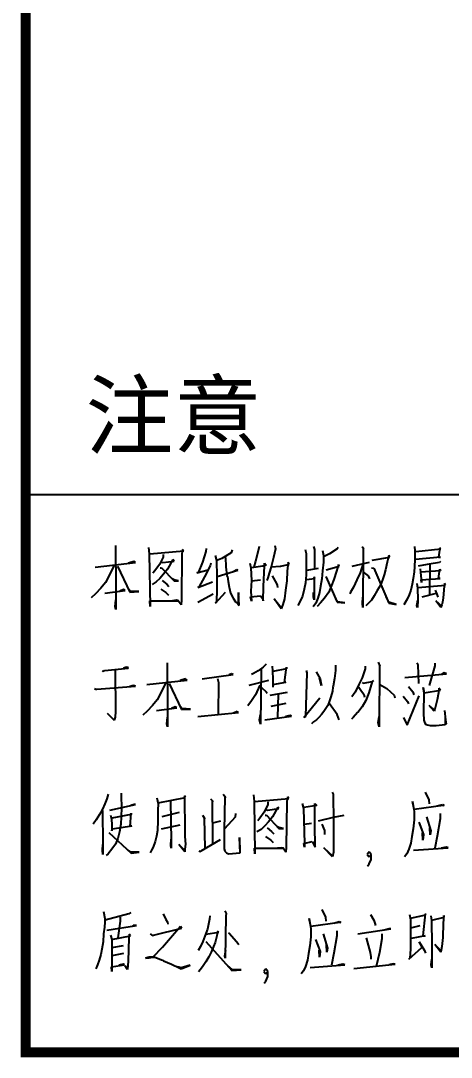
# Model space of a CAD drawing. Extents: x 5412679 to 5683609, y 301830 to 763830.
# Drawn here: x 5661042 to 5662109, y 329808 to 332375 of the extents above; entities that cross this region are included whole.
import ezdxf

# ---------------------------------------------------------------- set-up
doc = ezdxf.new("R2010")
doc.units = 0
doc.header["$LTSCALE"] = 1000
doc.header["$MEASUREMENT"] = 0
doc.layers.add('$dl$', color=255, linetype='Continuous')
doc.layers.add('PUB_TITLE', color=4, linetype='Continuous')
doc.styles.add('图签2', font='simhei.ttf', dxfattribs={"height": 1000})

# ---------------------------------------------------------------- blocks, each defined once
blk = doc.blocks.new('sdg456sdhfdgh')
at = {"layer": 'PUB_TITLE'}
for p, q in [((3123207.5, 782582.9), (3130207.5, 782582.9)), ((3123652.1, 782331.5), (3123654.1, 782124.9)), ((3123815.4, 782321.4), (3123819.4, 782288.7)), ((3123819.4, 782288.7), (3123823.4, 782029.1)), ((3123821.4, 782288.7), (3123990.7, 782303.8)), ((3123887.9, 782286.2), (3123887.9, 782273.6)), ((3123980.7, 782288.7), (3123978.7, 782061.9)), ((3123984.7, 782311.4), (3123980.7, 782288.7)), ((3123990.7, 782303.8), (3123984.7, 782311.4)), ((3124099.6, 782301.3), (3124083.5, 782248.4)), ((3124101.6, 782316.4), (3124099.6, 782301.3)), ((3124224.6, 782293.7), (3124178.2, 782266)), ((3124230.6, 782308.8), (3124224.6, 782293.7)), ((3124359.6, 782303.8), (3124345.5, 782253.4)), ((3124363.7, 782326.5), (3124359.6, 782303.8)), ((3124444.3, 782313.9), (3124434.2, 782271)), ((3124442.3, 782331.5), (3124444.3, 782313.9)), ((3124591.4, 782311.4), (3124597.5, 782291.2)), ((3124597.5, 782291.2), (3124597.5, 782230.7)), ((3124633.8, 782326.5), (3124637.8, 782311.4)), ((3124637.8, 782311.4), (3124637.8, 782215.6)), ((3124678.1, 782306.3), (3124682.1, 782281.1)), ((3124712.4, 782288.7), (3124686.2, 782276.1)), ((3124750.7, 782313.9), (3124712.4, 782288.7)), ((3124754.7, 782321.4), (3124750.7, 782313.9)), ((3124873.6, 782326.5), (3124881.7, 782313.9)), ((3124879.7, 782316.4), (3124877.7, 782024.1)), ((3124881.7, 782313.9), (3124879.7, 782316.4)), ((3125133.7, 782326.5), (3125135.7, 782303.8)), ((3125135.7, 782303.8), (3125135.7, 782263.5)), ((3125139.7, 782301.3), (3125264.7, 782313.9)), ((3125258.7, 782318.9), (3125252.6, 782273.6)), ((3125264.7, 782313.9), (3125258.7, 782318.9)), ((3123551.3, 782223.2), (3123750.9, 782245.8)), ((3123742.8, 782250.9), (3123716.6, 782243.3)), ((3123750.9, 782245.8), (3123742.8, 782250.9)), ((3123869.8, 782235.8), (3123847.6, 782205.5)), ((3123887.9, 782273.6), (3123869.8, 782235.8)), ((3123877.9, 782248.4), (3123885.9, 782245.8)), ((3123885.9, 782245.8), (3123942.4, 782253.4)), ((3123936.3, 782261), (3123910.1, 782213.1)), ((3123942.4, 782253.4), (3123936.3, 782261)), ((3124083.5, 782248.4), (3124061.3, 782195.4)), ((3124123.8, 782243.3), (3124121.8, 782230.7)), ((3124146, 782281.1), (3124152, 782255.9)), ((3124152, 782255.9), (3124154, 782177.8)), ((3124178.2, 782266), (3124154, 782255.9)), ((3124196.4, 782271), (3124198.4, 782225.7)), ((3124317.3, 782243.3), (3124323.3, 782220.6)), ((3124345.5, 782253.4), (3124337.5, 782223.2)), ((3124389.9, 782243.3), (3124397.9, 782233.2)), ((3124389.9, 782230.7), (3124389.9, 782243.3)), ((3124434.2, 782271), (3124424.1, 782225.7)), ((3124470.5, 782228.2), (3124506.8, 782235.8)), ((3124506.8, 782248.4), (3124502.7, 782203)), ((3124512.8, 782238.3), (3124506.8, 782248.4)), ((3124506.8, 782235.8), (3124512.8, 782238.3)), ((3124682.1, 782248.4), (3124678.1, 782205.5)), ((3124682.1, 782281.1), (3124682.1, 782248.4)), ((3124756.7, 782235.8), (3124746.7, 782203)), ((3124760.8, 782228.2), (3124756.7, 782235.8)), ((3124825.3, 782228.2), (3124909.9, 782248.4)), ((3124877.7, 782238.3), (3124863.6, 782195.4)), ((3124924, 782258.4), (3125010.7, 782273.6)), ((3124998.6, 782248.4), (3124990.6, 782210.6)), ((3125006.7, 782281.1), (3124998.6, 782248.4)), ((3125010.7, 782273.6), (3125006.7, 782281.1)), ((3125135.7, 782263.5), (3125133.7, 782225.7)), ((3125262.7, 782273.6), (3125137.7, 782261)), ((3125206.2, 782238.3), (3125178, 782233.2)), ((3125256.6, 782245.8), (3125206.2, 782238.3)), ((3125210.3, 782235.8), (3125208.3, 782087.1)), ((3125252.6, 782273.6), (3125262.7, 782273.6)), ((3125262.7, 782250.9), (3125256.6, 782245.8)), ((3123621.9, 782185.4), (3123601.7, 782147.6)), ((3123644, 782230.7), (3123621.9, 782185.4)), ((3123662.2, 782228.2), (3123722.7, 782099.7)), ((3123847.6, 782205.5), (3123837.6, 782192.9)), ((3123890, 782187.9), (3123871.8, 782167.7)), ((3123873.8, 782220.6), (3123879.9, 782220.6)), ((3123879.9, 782220.6), (3123942.4, 782155.1)), ((3123910.1, 782213.1), (3123890, 782187.9)), ((3124055.3, 782195.4), (3124111.7, 782210.6)), ((3124061.3, 782195.4), (3124055.3, 782195.4)), ((3124121.8, 782230.7), (3124093.6, 782175.3)), ((3124156, 782177.8), (3124258.8, 782208)), ((3124198.4, 782225.7), (3124204.4, 782182.8)), ((3124204.4, 782182.8), (3124206.4, 782177.8)), ((3124252.8, 782210.6), (3124234.7, 782200.5)), ((3124258.8, 782208), (3124252.8, 782210.6)), ((3124323.3, 782220.6), (3124325.4, 782157.7)), ((3124381.8, 782228.2), (3124325.4, 782220.6)), ((3124397.9, 782233.2), (3124381.8, 782228.2)), ((3124385.8, 782127.4), (3124389.9, 782230.7)), ((3124414.1, 782192.9), (3124406, 782170.3)), ((3124424.1, 782225.7), (3124414.1, 782192.9)), ((3124424.1, 782225.7), (3124468.5, 782228.2)), ((3124468.5, 782228.2), (3124470.5, 782228.2)), ((3124502.7, 782203), (3124500.7, 782155.1)), ((3124597.5, 782185.4), (3124593.5, 782145.1)), ((3124597.5, 782230.7), (3124597.5, 782185.4)), ((3124599.5, 782208), (3124658, 782218.1)), ((3124678.1, 782205.5), (3124674.1, 782165.2)), ((3124696.3, 782210.6), (3124760.8, 782228.2)), ((3124746.7, 782203), (3124734.6, 782162.7)), ((3124863.6, 782195.4), (3124847.4, 782160.2)), ((3124877.7, 782200.5), (3124903.9, 782180.3)), ((3124920, 782220.6), (3124932.1, 782218.1)), ((3124932.1, 782218.1), (3125006.7, 782044.3)), ((3124982.5, 782185.4), (3124974.4, 782160.2)), ((3124990.6, 782210.6), (3124982.5, 782185.4)), ((3125131.7, 782200.5), (3125127.6, 782167.7)), ((3125133.7, 782225.7), (3125131.7, 782200.5)), ((3125178, 782233.2), (3125151.8, 782228.2)), ((3125161.9, 782215.6), (3125163.9, 782198)), ((3125262.7, 782205.5), (3125163.9, 782198)), ((3125163.9, 782198), (3125167.9, 782147.6)), ((3125252.6, 782167.7), (3125258.7, 782213.1)), ((3125258.7, 782213.1), (3125262.7, 782205.5)), ((3123601.7, 782147.6), (3123579.5, 782119.9)), ((3123853.7, 782150.1), (3123833.5, 782137.5)), ((3123871.8, 782167.7), (3123853.7, 782150.1)), ((3123883.9, 782157.7), (3123906.1, 782140)), ((3123906.1, 782140), (3123916.2, 782127.4)), ((3123942.4, 782160.2), (3123932.3, 782165.2)), ((3123964.5, 782155.1), (3123942.4, 782160.2)), ((3123942.4, 782155.1), (3123964.5, 782155.1)), ((3124059.3, 782122.4), (3124131.9, 782150.1)), ((3124093.6, 782175.3), (3124065.3, 782124.9)), ((3124154, 782177.8), (3124154, 782112.3)), ((3124206.4, 782177.8), (3124210.5, 782152.6)), ((3124210.5, 782152.6), (3124214.5, 782124.9)), ((3124325.4, 782157.7), (3124323.3, 782104.7)), ((3124325.4, 782155.1), (3124369.7, 782160.2)), ((3124406, 782170.3), (3124402, 782157.7)), ((3124428.2, 782180.3), (3124450.3, 782142.5)), ((3124450.3, 782142.5), (3124452.4, 782135)), ((3124452.4, 782135), (3124454.4, 782122.4)), ((3124500.7, 782155.1), (3124494.7, 782109.8)), ((3124593.5, 782145.1), (3124587.4, 782114.8)), ((3124597.5, 782162.7), (3124639.8, 782167.7)), ((3124635.8, 782175.3), (3124635.8, 782061.9)), ((3124639.8, 782167.7), (3124635.8, 782175.3)), ((3124674.1, 782165.2), (3124668, 782129.9)), ((3124694.2, 782177.8), (3124750.7, 782049.3)), ((3124722.5, 782132.5), (3124708.4, 782099.7)), ((3124734.6, 782162.7), (3124722.5, 782132.5)), ((3124847.4, 782160.2), (3124831.3, 782124.9)), ((3124903.9, 782180.3), (3124909.9, 782165.2)), ((3124964.4, 782135), (3124948.2, 782107.3)), ((3124974.4, 782160.2), (3124964.4, 782135)), ((3125121.6, 782140), (3125115.5, 782109.8)), ((3125127.6, 782167.7), (3125121.6, 782140)), ((3125145.8, 782142.5), (3125147.8, 782119.9)), ((3125149.8, 782122.4), (3125286.9, 782135)), ((3125165.9, 782160.2), (3125260.7, 782167.7)), ((3125167.9, 782147.6), (3125165.9, 782160.2)), ((3125260.7, 782167.7), (3125252.6, 782167.7)), ((3125282.8, 782142.5), (3125280.8, 782129.9)), ((3125286.9, 782135), (3125282.8, 782142.5)), ((3123553.3, 782092.1), (3123531.2, 782072)), ((3123579.5, 782119.9), (3123553.3, 782092.1)), ((3123599.7, 782094.7), (3123700.5, 782107.3)), ((3123654.1, 782124.9), (3123654.1, 782014)), ((3123692.4, 782112.3), (3123674.3, 782104.7)), ((3123700.5, 782107.3), (3123692.4, 782112.3)), ((3123724.7, 782104.7), (3123712.6, 782119.9)), ((3123722.7, 782099.7), (3123767, 782102.2)), ((3123767, 782102.2), (3123724.7, 782104.7)), ((3123875.9, 782114.8), (3123902.1, 782097.2)), ((3123902.1, 782097.2), (3123914.1, 782084.6)), ((3124065.3, 782124.9), (3124059.3, 782122.4)), ((3124059.3, 782049.3), (3124135.9, 782092.1)), ((3124148, 782044.3), (3124196.4, 782099.7)), ((3124154, 782112.3), (3124152, 782051.8)), ((3124214.5, 782124.9), (3124222.6, 782094.7)), ((3124222.6, 782094.7), (3124234.7, 782069.5)), ((3124260.9, 782097.2), (3124258.8, 782039.2)), ((3124264.9, 782034.2), (3124260.9, 782097.2)), ((3124321.3, 782077), (3124369.7, 782082.1)), ((3124323.3, 782104.7), (3124325.4, 782054.3)), ((3124369.7, 782082.1), (3124381.8, 782066.9)), ((3124383.8, 782056.9), (3124385.8, 782127.4)), ((3124494.7, 782109.8), (3124488.6, 782066.9)), ((3124587.4, 782114.8), (3124579.3, 782079.5)), ((3124633.8, 782077), (3124633.8, 782097.2)), ((3124662, 782097.2), (3124653.9, 782069.5)), ((3124668, 782129.9), (3124662, 782097.2)), ((3124708.4, 782099.7), (3124688.2, 782069.5)), ((3124817.2, 782099.7), (3124813.2, 782092.1)), ((3124831.3, 782124.9), (3124817.2, 782099.7)), ((3124934.1, 782082.1), (3124920, 782059.4)), ((3124948.2, 782107.3), (3124934.1, 782082.1)), ((3125107.5, 782087.1), (3125097.4, 782064.4)), ((3125115.5, 782109.8), (3125107.5, 782087.1)), ((3125147.8, 782119.9), (3125149.8, 782061.9)), ((3125172, 782077), (3125242.5, 782094.7)), ((3125236.5, 782109.8), (3125244.5, 782089.6)), ((3125244.5, 782089.6), (3125248.6, 782074.5)), ((3125280.8, 782129.9), (3125274.8, 782072)), ((3123650.1, 782029.1), (3123654.1, 782061.9)), ((3123654.1, 782014), (3123650.1, 782029.1)), ((3123821.4, 782056.9), (3123964.5, 782056.9)), ((3123823.4, 782029.1), (3123821.4, 782056.9)), ((3123954.5, 782059.4), (3123934.3, 782056.9)), ((3123964.5, 782056.9), (3123954.5, 782059.4)), ((3123976.6, 782036.7), (3123962.5, 782056.9)), ((3123978.7, 782061.9), (3123976.6, 782036.7)), ((3124152, 782051.8), (3124148, 782044.3)), ((3124234.7, 782069.5), (3124246.7, 782051.8)), ((3124246.7, 782051.8), (3124258.8, 782041.7)), ((3124258.8, 782041.7), (3124264.9, 782034.2)), ((3124325.4, 782054.3), (3124321.3, 782077)), ((3124381.8, 782066.9), (3124383.8, 782056.9)), ((3124438.2, 782066.9), (3124474.5, 782021.6)), ((3124472.5, 782016.6), (3124438.2, 782066.9)), ((3124480.6, 782039.2), (3124472.5, 782016.6)), ((3124488.6, 782066.9), (3124480.6, 782039.2)), ((3124567.3, 782054.3), (3124555.2, 782034.2)), ((3124579.3, 782079.5), (3124567.3, 782054.3)), ((3124643.9, 782044.3), (3124631.8, 782026.6)), ((3124635.8, 782061.9), (3124633.8, 782077)), ((3124653.9, 782069.5), (3124643.9, 782044.3)), ((3124668, 782046.8), (3124651.9, 782029.1)), ((3124688.2, 782069.5), (3124668, 782046.8)), ((3124752.7, 782051.8), (3124742.6, 782066.9)), ((3124750.7, 782049.3), (3124789, 782046.8)), ((3124789, 782046.8), (3124752.7, 782051.8)), ((3124875.7, 782044.3), (3124877.7, 782074.5)), ((3124877.7, 782024.1), (3124875.7, 782044.3)), ((3124905.9, 782044.3), (3124891.8, 782031.7)), ((3124920, 782059.4), (3124905.9, 782044.3)), ((3125006.7, 782049.3), (3124992.6, 782077)), ((3125043, 782039.2), (3125006.7, 782049.3)), ((3125006.7, 782044.3), (3125043, 782039.2)), ((3125097.4, 782064.4), (3125081.3, 782036.7)), ((3125145.8, 782034.2), (3125149.8, 782059.4)), ((3125147.8, 782024.1), (3125145.8, 782034.2)), ((3125149.8, 782061.9), (3125147.8, 782024.1)), ((3125238.5, 782056.9), (3125266.7, 782031.7)), ((3125264.7, 782024.1), (3125238.5, 782056.9)), ((3125268.7, 782036.7), (3125264.7, 782024.1)), ((3125272.8, 782049.3), (3125268.7, 782036.7)), ((3125274.8, 782072), (3125272.8, 782049.3)), ((3123599.7, 781712.4), (3123714.6, 781722.5)), ((3123706.5, 781727.5), (3123692.4, 781722.5)), ((3123716.6, 781725), (3123706.5, 781727.5)), ((3123714.6, 781722.5), (3123716.6, 781725)), ((3123908.1, 781750.2), (3123910.1, 781543.6)), ((3124383.8, 781727.5), (3124359.6, 781709.9)), ((3124397.9, 781742.6), (3124383.8, 781727.5)), ((3124428.2, 781732.5), (3124430.2, 781709.9)), ((3124488.6, 781651.9), (3124498.7, 781727.5)), ((3124498.7, 781727.5), (3124498.7, 781719.9)), ((3124742.6, 781737.6), (3124742.6, 781717.4)), ((3124889.8, 781732.5), (3124889.8, 781719.9)), ((3124954.3, 781752.7), (3124962.3, 781732.5)), ((3124960.3, 781740.1), (3124958.3, 781432.7)), ((3124962.3, 781732.5), (3124960.3, 781740.1)), ((3125145.8, 781750.2), (3125149.8, 781740.1)), ((3125149.8, 781740.1), (3125153.8, 781646.9)), ((3125234.5, 781735), (3125206.2, 781636.8)), ((3125234.5, 781747.6), (3125234.5, 781735)), ((3123585.6, 781712.4), (3123591.6, 781707.3)), ((3123591.6, 781707.3), (3123597.7, 781712.4)), ((3123597.7, 781712.4), (3123599.7, 781712.4)), ((3123650.1, 781714.9), (3123652.1, 781508.3)), ((3123998.8, 781669.5), (3123972.6, 781662)), ((3124006.9, 781664.5), (3123998.8, 781669.5)), ((3124081.5, 781669.5), (3124234.7, 781692.2)), ((3124158.1, 781672.1), (3124162.1, 781651.9)), ((3124226.6, 781694.7), (3124214.5, 781689.7)), ((3124234.7, 781692.2), (3124226.6, 781694.7)), ((3124335.4, 781697.3), (3124325.4, 781692.2)), ((3124359.6, 781709.9), (3124335.4, 781697.3)), ((3124373.7, 781717.4), (3124369.7, 781445.3)), ((3124430.2, 781709.9), (3124432.2, 781667)), ((3124498.7, 781719.9), (3124432.2, 781707.3)), ((3124599.5, 781699.8), (3124593.5, 781483.1)), ((3124597.5, 781712.4), (3124599.5, 781699.8)), ((3124645.9, 781704.8), (3124666, 781669.5)), ((3124672.1, 781636.8), (3124662, 781674.6)), ((3124666, 781669.5), (3124670.1, 781651.9)), ((3124736.6, 781672.1), (3124730.5, 781634.3)), ((3124742.6, 781712.4), (3124736.6, 781672.1)), ((3124742.6, 781717.4), (3124742.6, 781712.4)), ((3124873.6, 781674.6), (3124857.5, 781641.8)), ((3124889.8, 781719.9), (3124873.6, 781674.6)), ((3125085.3, 781677.1), (3125292.9, 781694.7)), ((3125280.8, 781699.8), (3125266.7, 781692.2)), ((3125292.9, 781694.7), (3125280.8, 781699.8)), ((3123547.3, 781621.7), (3123555.3, 781619.1)), ((3123555.3, 781619.1), (3123559.4, 781619.1)), ((3123559.4, 781619.1), (3123750.9, 781634.3)), ((3123740.8, 781636.8), (3123722.7, 781631.7)), ((3123750.9, 781634.3), (3123740.8, 781636.8)), ((3123807.3, 781641.8), (3124006.9, 781664.5)), ((3123900, 781649.4), (3123877.9, 781604)), ((3123918.2, 781646.9), (3123978.7, 781518.4)), ((3124162.1, 781651.9), (3124160.1, 781493.2)), ((3124410, 781662), (3124313.3, 781636.8)), ((3124367.7, 781639.3), (3124345.5, 781591.4)), ((3124375.8, 781626.7), (3124397.9, 781606.5)), ((3124432.2, 781667), (3124432.2, 781629.2)), ((3124432.2, 781641.8), (3124496.7, 781654.4)), ((3124496.7, 781654.4), (3124488.6, 781651.9)), ((3124670.1, 781651.9), (3124672.1, 781636.8)), ((3124728.5, 781629.2), (3124726.5, 781609.1)), ((3124730.5, 781634.3), (3124728.5, 781629.2)), ((3124857.5, 781641.8), (3124839.4, 781604)), ((3124857.5, 781629.2), (3124871.6, 781609.1)), ((3124873.6, 781651.9), (3124879.7, 781649.4)), ((3124879.7, 781649.4), (3124926.1, 781656.9)), ((3124924, 781656.9), (3124907.9, 781601.5)), ((3124930.1, 781662), (3124924, 781656.9)), ((3124926.1, 781656.9), (3124930.1, 781662)), ((3124962.3, 781641.8), (3124996.6, 781621.7)), ((3124996.6, 781621.7), (3125032.9, 781588.9)), ((3125103.4, 781631.7), (3125125.6, 781606.5)), ((3125176, 781626.7), (3125182.1, 781601.5)), ((3125182.1, 781601.5), (3125176, 781626.7)), ((3125254.6, 781624.2), (3125252.6, 781601.5)), ((3125262.7, 781614.1), (3125254.6, 781624.2)), ((3123857.7, 781566.2), (3123835.5, 781538.5)), ((3123877.9, 781604), (3123857.7, 781566.2)), ((3124345.5, 781591.4), (3124325.4, 781561.2)), ((3124397.9, 781606.5), (3124404, 781599)), ((3124418.1, 781588.9), (3124504.8, 781604)), ((3124458.4, 781593.9), (3124454.4, 781478)), ((3124585.4, 781478), (3124664, 781576.3)), ((3124718.4, 781581.3), (3124710.4, 781556.2)), ((3124726.5, 781609.1), (3124718.4, 781581.3)), ((3124839.4, 781604), (3124823.3, 781581.3)), ((3124871.6, 781609.1), (3124881.7, 781593.9)), ((3124881.7, 781593.9), (3124885.7, 781578.8)), ((3124907.9, 781601.5), (3124891.8, 781563.7)), ((3125032.9, 781588.9), (3125036.9, 781576.3)), ((3125077.2, 781583.9), (3125099.4, 781558.7)), ((3125097.4, 781440.2), (3125155.9, 781586.4)), ((3125125.6, 781606.5), (3125129.6, 781591.4)), ((3125180, 781500.7), (3125182.1, 781601.5)), ((3125182.1, 781601.5), (3125262.7, 781614.1)), ((3125246.6, 781566.2), (3125234.5, 781520.9)), ((3125252.6, 781601.5), (3125246.6, 781566.2)), ((3123835.5, 781538.5), (3123809.3, 781510.8)), ((3123855.7, 781513.3), (3123956.5, 781525.9)), ((3123910.1, 781543.6), (3123910.1, 781432.7)), ((3123948.4, 781531), (3123930.3, 781523.4)), ((3123956.5, 781525.9), (3123948.4, 781531)), ((3123980.7, 781523.4), (3123968.6, 781538.5)), ((3123978.7, 781518.4), (3124023, 781520.9)), ((3124023, 781520.9), (3123980.7, 781523.4)), ((3124325.4, 781561.2), (3124307.2, 781536)), ((3124496.7, 781548.6), (3124422.1, 781533.5)), ((3124694.2, 781523.4), (3124684.2, 781508.3)), ((3124704.3, 781538.5), (3124694.2, 781523.4)), ((3124710.4, 781556.2), (3124704.3, 781538.5)), ((3124750.7, 781493.2), (3124712.4, 781546.1)), ((3124873.6, 781531), (3124853.5, 781503.2)), ((3124891.8, 781563.7), (3124873.6, 781531)), ((3125099.4, 781558.7), (3125103.4, 781546.1)), ((3125230.4, 781510.8), (3125206.2, 781538.5)), ((3125210.3, 781533.5), (3125232.4, 781515.8)), ((3125234.5, 781520.9), (3125230.4, 781510.8)), ((3123611.8, 781498.2), (3123646.1, 781465.4)), ((3123646.1, 781465.4), (3123611.8, 781498.2)), ((3123650.1, 781480.6), (3123646.1, 781465.4)), ((3123646.1, 781465.4), (3123648.1, 781473)), ((3123652.1, 781508.3), (3123650.1, 781480.6)), ((3123809.3, 781510.8), (3123787.2, 781490.6)), ((3123906.1, 781447.8), (3123910.1, 781480.6)), ((3124059.3, 781483.1), (3124260.9, 781503.2)), ((3124254.8, 781508.3), (3124236.7, 781500.7)), ((3124260.9, 781503.2), (3124254.8, 781508.3)), ((3124365.7, 781468), (3124369.7, 781493.2)), ((3124369.7, 781445.3), (3124365.7, 781468)), ((3124391.9, 781468), (3124524.9, 781485.6)), ((3124516.9, 781488.1), (3124494.7, 781483.1)), ((3124524.9, 781485.6), (3124516.9, 781488.1)), ((3124593.5, 781483.1), (3124585.4, 781478)), ((3124647.9, 781468), (3124633.8, 781457.9)), ((3124660, 781478), (3124647.9, 781468)), ((3124672.1, 781493.2), (3124660, 781478)), ((3124684.2, 781508.3), (3124672.1, 781493.2)), ((3124760.8, 781468), (3124750.7, 781493.2)), ((3124829.3, 781478), (3124821.2, 781470.5)), ((3124851.5, 781503.2), (3124829.3, 781478)), ((3124853.5, 781503.2), (3124851.5, 781503.2)), ((3124954.3, 781452.8), (3124958.3, 781483.1)), ((3125079.3, 781478), (3125097.4, 781440.2)), ((3125182.1, 781465.4), (3125180, 781500.7)), ((3125186.1, 781450.3), (3125182.1, 781465.4)), ((3125282.8, 781513.3), (3125286.9, 781468)), ((3125284.9, 781488.1), (3125284.9, 781445.3)), ((3125286.9, 781468), (3125290.9, 781447.8)), ((3123910.1, 781432.7), (3123906.1, 781447.8)), ((3124633.8, 781457.9), (3124623.7, 781447.8)), ((3124958.3, 781432.7), (3124954.3, 781452.8)), ((3125192.1, 781442.8), (3125186.1, 781450.3)), ((3125212.3, 781437.7), (3125192.1, 781442.8)), ((3125240.5, 781437.7), (3125212.3, 781437.7)), ((3125284.9, 781442.8), (3125240.5, 781437.7)), ((3125290.9, 781447.8), (3125284.9, 781442.8)), ((3124726, 781108.5), (3124730.1, 781098.5)), ((3125185.6, 781108.5), (3125203.8, 781070.7)), ((3123609.3, 781075.8), (3123599.2, 781050.6)), ((3123615.3, 781098.5), (3123609.3, 781075.8)), ((3123679.9, 781103.5), (3123679.9, 781088.4)), ((3123679.9, 781088.4), (3123681.9, 781032.9)), ((3123857.2, 781080.8), (3123863.3, 781050.6)), ((3123863.3, 781055.6), (3123998.3, 781083.3)), ((3123923.8, 781065.7), (3123927.8, 780866.6)), ((3123994.3, 781090.9), (3123994.3, 781053.1)), ((3123998.3, 781083.3), (3123994.3, 781090.9)), ((3123994.3, 781053.1), (3123996.3, 780949.8)), ((3124123.3, 781075.8), (3124135.4, 781063.2)), ((3124131.4, 781065.7), (3124133.4, 780851.5)), ((3124135.4, 781063.2), (3124131.4, 781065.7)), ((3124185.8, 781098.5), (3124197.9, 781083.3)), ((3124193.9, 781085.9), (3124189.8, 780919.6)), ((3124197.9, 781083.3), (3124193.9, 781085.9)), ((3124335, 781095.9), (3124339, 781063.2)), ((3124339, 781063.2), (3124343, 780803.7)), ((3124341, 781063.2), (3124510.3, 781078.3)), ((3124407.5, 781060.7), (3124407.5, 781048.1)), ((3124500.3, 781063.2), (3124498.2, 780836.4)), ((3124504.3, 781085.9), (3124500.3, 781063.2)), ((3124510.3, 781078.3), (3124504.3, 781085.9)), ((3124576.9, 781053.1), (3124582.9, 781027.9)), ((3124639.3, 781053.1), (3124649.4, 781043)), ((3124639.3, 780947.3), (3124639.3, 781053.1)), ((3124730.1, 781098.5), (3124732.1, 780959.9)), ((3125123.1, 781063.2), (3125131.2, 781012.8)), ((3125131.2, 781022.9), (3125123.1, 781063.2)), ((3125203.8, 781070.7), (3125205.8, 781050.6)), ((3123587.1, 781025.4), (3123573, 780997.7)), ((3123599.2, 781050.6), (3123587.1, 781025.4)), ((3123587.1, 781017.8), (3123589.1, 780849)), ((3123623.4, 781020.3), (3123750.4, 781048.1)), ((3123681.9, 781032.9), (3123679.9, 780987.6)), ((3123724.2, 780939.7), (3123730.2, 781005.2)), ((3123744.4, 781048.1), (3123728.2, 781043)), ((3123730.2, 781005.2), (3123730.2, 780997.7)), ((3123750.4, 781048.1), (3123744.4, 781048.1)), ((3123863.3, 781050.6), (3123861.3, 781020.3)), ((3123861.3, 781020.3), (3123861.3, 780967.4)), ((3123968.1, 781007.7), (3123881.4, 780987.6)), ((3124246.3, 781002.7), (3124244.3, 780985.1)), ((3124389.4, 781010.3), (3124367.2, 780980)), ((3124407.5, 781048.1), (3124389.4, 781010.3)), ((3124397.5, 781022.9), (3124405.5, 781020.3)), ((3124405.5, 781020.3), (3124462, 781027.9)), ((3124455.9, 781035.5), (3124429.7, 780987.6)), ((3124462, 781027.9), (3124455.9, 781035.5)), ((3124582.9, 781027.9), (3124589, 780854)), ((3124649.4, 781043), (3124584.9, 781032.9)), ((3125276.3, 781043), (3125131.2, 781022.9)), ((3125131.2, 781012.8), (3125131.2, 780972.5)), ((3125246.1, 781040.5), (3125272.3, 781048.1)), ((3125260.2, 781002.7), (3125260.2, 780977.5)), ((3125272.3, 781048.1), (3125280.4, 781043)), ((3125280.4, 781043), (3125276.3, 781043)), ((3123556.9, 780972.5), (3123540.8, 780949.8)), ((3123573, 780997.7), (3123556.9, 780972.5)), ((3123627.4, 780995.1), (3123631.5, 780975)), ((3123631.5, 780975), (3123633.5, 780947.3)), ((3123730.2, 780997.7), (3123633.5, 780980)), ((3123679.9, 780987.6), (3123677.8, 780949.8)), ((3123861.3, 780967.4), (3123859.3, 780919.6)), ((3124083, 780995.1), (3124095.1, 780977.5)), ((3124091.1, 780980), (3124095.1, 780831.4)), ((3124095.1, 780977.5), (3124091.1, 780980)), ((3124171.7, 780964.9), (3124133.4, 780954.8)), ((3124244.3, 780985.1), (3124191.9, 780927.1)), ((3124367.2, 780980), (3124357.1, 780967.4)), ((3124409.6, 780962.4), (3124391.4, 780942.2)), ((3124393.4, 780995.1), (3124399.5, 780995.1)), ((3124399.5, 780995.1), (3124462, 780929.6)), ((3124429.7, 780987.6), (3124409.6, 780962.4)), ((3124586.9, 780949.8), (3124623.2, 780954.8)), ((3124657.5, 780967.4), (3124732.1, 780985.1)), ((3124732.1, 780985.1), (3124784.5, 780995.1)), ((3124732.1, 780959.9), (3124732.1, 780874.2)), ((3125131.2, 780972.5), (3125127.2, 780927.1)), ((3125155.4, 780959.9), (3125177.6, 780899.4)), ((3125193.7, 780987.6), (3125213.8, 780917)), ((3125260.2, 780977.5), (3125246.1, 780891.8)), ((3123619.4, 780909.5), (3123730.2, 780806.2)), ((3123633.5, 780947.3), (3123633.5, 780917)), ((3123633.5, 780917), (3123635.5, 780927.1)), ((3123635.5, 780927.1), (3123732.3, 780942.2)), ((3123671.8, 780912), (3123663.7, 780879.2)), ((3123677.8, 780949.8), (3123671.8, 780912)), ((3123732.3, 780942.2), (3123724.2, 780939.7)), ((3123859.3, 780919.6), (3123855.2, 780891.8)), ((3123879.4, 780927.1), (3123972.1, 780947.3)), ((3123996.3, 780949.8), (3123996.3, 780896.9)), ((3124189.8, 780919.6), (3124189.8, 780849)), ((3124373.3, 780924.6), (3124353.1, 780912)), ((3124391.4, 780942.2), (3124373.3, 780924.6)), ((3124403.5, 780932.2), (3124425.7, 780914.5)), ((3124425.7, 780914.5), (3124435.8, 780901.9)), ((3124462, 780934.7), (3124451.9, 780939.7)), ((3124484.1, 780929.6), (3124462, 780934.7)), ((3124462, 780929.6), (3124484.1, 780929.6)), ((3124641.4, 780836.4), (3124639.3, 780947.3)), ((3124673.6, 780949.8), (3124687.7, 780919.6)), ((3124687.7, 780919.6), (3124687.7, 780899.4)), ((3125127.2, 780927.1), (3125121.1, 780889.3)), ((3125175.5, 780871.7), (3125173.5, 780907)), ((3125177.6, 780899.4), (3125175.5, 780871.7)), ((3125211.8, 780896.9), (3125209.8, 780932.2)), ((3125213.8, 780917), (3125211.8, 780896.9)), ((3123587.1, 780821.3), (3123589.1, 780849)), ((3123589.1, 780849), (3123589.1, 780801.1)), ((3123651.6, 780851.5), (3123633.5, 780826.3)), ((3123663.7, 780879.2), (3123651.6, 780851.5)), ((3123849.2, 780864.1), (3123839.1, 780836.4)), ((3123855.2, 780891.8), (3123849.2, 780864.1)), ((3123925.8, 780846.5), (3123927.8, 780876.7)), ((3123927.8, 780866.6), (3123927.8, 780831.4)), ((3123966.1, 780849), (3123994.3, 780821.3)), ((3123996.3, 780813.7), (3123966.1, 780849)), ((3123996.3, 780896.9), (3123996.3, 780889.3)), ((3123996.3, 780889.3), (3123998.3, 780851.5)), ((3123998.3, 780851.5), (3123996.3, 780826.3)), ((3124077, 780818.8), (3124171.7, 780874.2)), ((3124189.8, 780849), (3124189.8, 780828.8)), ((3124266.4, 780884.3), (3124268.4, 780811.2)), ((3124270.5, 780808.7), (3124266.4, 780884.3)), ((3124395.4, 780889.3), (3124421.6, 780871.7)), ((3124421.6, 780871.7), (3124433.7, 780859.1)), ((3124584.9, 780854), (3124627.3, 780864.1)), ((3124589, 780836.4), (3124584.9, 780854)), ((3124589, 780854), (3124589, 780836.4)), ((3124627.3, 780864.1), (3124641.4, 780836.4)), ((3124732.1, 780874.2), (3124732.1, 780811.2)), ((3125115.1, 780856.6), (3125105, 780826.3)), ((3125121.1, 780889.3), (3125115.1, 780856.6)), ((3125246.1, 780891.8), (3125234, 780831.4)), ((3123589.1, 780801.1), (3123587.1, 780821.3)), ((3123615.3, 780803.7), (3123605.3, 780796.1)), ((3123633.5, 780826.3), (3123615.3, 780803.7)), ((3123726.2, 780813.7), (3123714.1, 780821.3)), ((3123728.2, 780811.2), (3123726.2, 780813.7)), ((3123768.5, 780811.2), (3123728.2, 780811.2)), ((3123730.2, 780806.2), (3123768.5, 780811.2)), ((3123831, 780821.3), (3123823, 780808.7)), ((3123839.1, 780836.4), (3123831, 780821.3)), ((3123927.8, 780831.4), (3123925.8, 780846.5)), ((3123996.3, 780826.3), (3123996.3, 780813.7)), ((3124064.9, 780818.8), (3124070.9, 780813.7)), ((3124070.9, 780813.7), (3124077, 780818.8)), ((3124189.8, 780828.8), (3124193.9, 780816.3)), ((3124193.9, 780816.3), (3124201.9, 780808.7)), ((3124201.9, 780808.7), (3124212, 780803.7)), ((3124212, 780803.7), (3124270.5, 780808.7)), ((3124341, 780831.4), (3124484.1, 780831.4)), ((3124343, 780803.7), (3124341, 780831.4)), ((3124474.1, 780833.9), (3124453.9, 780831.4)), ((3124484.1, 780831.4), (3124474.1, 780833.9)), ((3124496.2, 780811.2), (3124482.1, 780831.4)), ((3124498.2, 780836.4), (3124496.2, 780811.2)), ((3124683.7, 780833.9), (3124728, 780793.6)), ((3124728, 780788.5), (3124683.7, 780833.9)), ((3124732.1, 780811.2), (3124728, 780788.5)), ((3124909.5, 780813.7), (3124899.4, 780801.1)), ((3124899.4, 780801.1), (3124909.5, 780788.5)), ((3124919.5, 780801.1), (3124909.5, 780813.7)), ((3124909.5, 780788.5), (3124919.5, 780801.1)), ((3124919.5, 780775.9), (3124919.5, 780801.1)), ((3125094.9, 780803.7), (3125084.8, 780788.5)), ((3125105, 780826.3), (3125094.9, 780803.7)), ((3125129.2, 780821.3), (3125300.5, 780833.9)), ((3125290.4, 780836.4), (3125266.2, 780831.4)), ((3125300.5, 780833.9), (3125290.4, 780836.4)), ((3124901.4, 780743.2), (3124909.5, 780753.3)), ((3124909.5, 780753.3), (3124919.5, 780775.9)), ((3123593.2, 780518.5), (3123599.2, 780483.2)), ((3123718.2, 780505.9), (3123601.2, 780475.6)), ((3123675.8, 780490.7), (3123675.8, 780470.6)), ((3123728.2, 780513.4), (3123718.2, 780505.9)), ((3123887.5, 780505.9), (3123901.6, 780478.1)), ((3124119.3, 780495.8), (3124117.3, 780480.7)), ((3124193.9, 780521), (3124199.9, 780508.4)), ((3124197.9, 780495.8), (3124195.9, 780286.6)), ((3124199.9, 780508.4), (3124197.9, 780495.8)), ((3124673.6, 780528.5), (3124691.8, 780490.7)), ((3124691.8, 780490.7), (3124693.8, 780470.6)), ((3124915.5, 780503.3), (3124931.6, 780475.6)), ((3125109, 780503.3), (3125113, 780478.1)), ((3125113, 780485.7), (3125189.6, 780500.8)), ((3125185.6, 780505.9), (3125175.5, 780397.5)), ((3125189.6, 780500.8), (3125185.6, 780505.9)), ((3125213.8, 780495.8), (3125217.9, 780473.1)), ((3125219.9, 780475.6), (3125280.4, 780490.7)), ((3125278.3, 780498.3), (3125276.3, 780460.5)), ((3125280.4, 780490.7), (3125278.3, 780498.3)), ((3123597.2, 780440.3), (3123593.2, 780407.6)), ((3123599.2, 780465.5), (3123597.2, 780440.3)), ((3123599.2, 780483.2), (3123599.2, 780465.5)), ((3123609.3, 780425.2), (3123756.4, 780447.9)), ((3123675.8, 780470.6), (3123663.7, 780387.4)), ((3123742.3, 780450.4), (3123732.3, 780442.9)), ((3123756.4, 780447.9), (3123742.3, 780450.4)), ((3123974.2, 780442.9), (3123885.5, 780339.6)), ((3123901.6, 780478.1), (3123909.6, 780465.5)), ((3123909.6, 780465.5), (3123911.7, 780455.5)), ((3123980.2, 780435.3), (3123974.2, 780442.9)), ((3124117.3, 780480.7), (3124107.2, 780430.3)), ((3124611.1, 780483.2), (3124619.2, 780432.8)), ((3124619.2, 780442.9), (3124611.1, 780483.2)), ((3124764.3, 780463), (3124619.2, 780442.9)), ((3124734.1, 780460.5), (3124760.3, 780468.1)), ((3124760.3, 780468.1), (3124768.4, 780463)), ((3124768.4, 780463), (3124764.3, 780463)), ((3124931.6, 780475.6), (3124937.7, 780460.5)), ((3124937.7, 780460.5), (3124939.7, 780447.9)), ((3125113, 780478.1), (3125113, 780402.5)), ((3125115.1, 780437.8), (3125161.4, 780447.9)), ((3125217.9, 780473.1), (3125219.9, 780352.2)), ((3125276.3, 780460.5), (3125274.3, 780390)), ((3123593.2, 780407.6), (3123591.2, 780367.3)), ((3123627.4, 780400), (3123633.5, 780379.9)), ((3123631.5, 780379.9), (3123726.2, 780397.5)), ((3123718.2, 780387.4), (3123714.1, 780271.5)), ((3123720.2, 780405.1), (3123718.2, 780387.4)), ((3123726.2, 780397.5), (3123720.2, 780405.1)), ((3123823, 780407.6), (3123837.1, 780397.5)), ((3123837.1, 780397.5), (3123841.1, 780400)), ((3123841.1, 780400), (3123980.2, 780435.3)), ((3124095.1, 780395), (3124085, 780369.8)), ((3124107.2, 780430.3), (3124095.1, 780395)), ((3124099.1, 780405.1), (3124163.6, 780415.1)), ((3124153.6, 780397.5), (3124145.5, 780364.8)), ((3124157.6, 780420.2), (3124153.6, 780397.5)), ((3124163.6, 780415.1), (3124157.6, 780420.2)), ((3124212, 780412.6), (3124216, 780410.1)), ((3124216, 780410.1), (3124252.3, 780369.8)), ((3124619.2, 780392.5), (3124615.2, 780347.1)), ((3124619.2, 780432.8), (3124619.2, 780392.5)), ((3124681.7, 780407.6), (3124701.8, 780337)), ((3124748.2, 780397.5), (3124734.1, 780311.8)), ((3124748.2, 780422.7), (3124748.2, 780397.5)), ((3124853, 780407.6), (3125016.3, 780432.8)), ((3124893.3, 780387.4), (3124913.5, 780314.4)), ((3124971.9, 780407.6), (3124971.9, 780382.4)), ((3125008.2, 780432.8), (3124984, 780425.2)), ((3125016.3, 780432.8), (3125008.2, 780432.8)), ((3125113, 780402.5), (3125113, 780339.6)), ((3125185.6, 780397.5), (3125117.1, 780384.9)), ((3125175.5, 780397.5), (3125185.6, 780397.5)), ((3125274.3, 780390), (3125268.3, 780344.6)), ((3123591.2, 780367.3), (3123585.1, 780332)), ((3123633.5, 780379.9), (3123633.5, 780221.1)), ((3123633.5, 780339.6), (3123691.9, 780349.6)), ((3123883.4, 780339.6), (3123837.1, 780291.7)), ((3123885.5, 780339.6), (3123883.4, 780339.6)), ((3124072.9, 780344.6), (3124060.8, 780324.4)), ((3124085, 780369.8), (3124072.9, 780344.6)), ((3124099.1, 780369.8), (3124228.1, 780226.2)), ((3124137.4, 780344.6), (3124125.3, 780316.9)), ((3124145.5, 780364.8), (3124137.4, 780344.6)), ((3124252.3, 780369.8), (3124262.4, 780354.7)), ((3124615.2, 780347.1), (3124609.1, 780309.3)), ((3124643.4, 780379.9), (3124665.6, 780319.4)), ((3124699.8, 780316.9), (3124697.8, 780352.2)), ((3124701.8, 780337), (3124699.8, 780316.9)), ((3124971.9, 780382.4), (3124959.9, 780314.4)), ((3125105, 780281.6), (3125169.5, 780339.6)), ((3125113, 780339.6), (3125113, 780332)), ((3125157.4, 780367.3), (3125183.6, 780324.4)), ((3125171.5, 780342.1), (3125157.4, 780367.3)), ((3125169.5, 780339.6), (3125171.5, 780342.1)), ((3125219.9, 780352.2), (3125219.9, 780344.6)), ((3125219.9, 780344.6), (3125219.9, 780238.8)), ((3125234, 780354.7), (3125264.2, 780324.4)), ((3125264.2, 780316.9), (3125234, 780354.7)), ((3125268.3, 780344.6), (3125266.2, 780327)), ((3123579.1, 780304.3), (3123571, 780276.6)), ((3123585.1, 780332), (3123579.1, 780304.3)), ((3123691.9, 780309.3), (3123633.5, 780299.2)), ((3123818.9, 780291.7), (3123800.8, 780286.6)), ((3123800.8, 780286.6), (3123818.9, 780289.2)), ((3123818.9, 780289.2), (3123835.1, 780291.7)), ((3123837.1, 780291.7), (3123818.9, 780291.7)), ((3123835.1, 780291.7), (3123847.2, 780291.7)), ((3123847.2, 780291.7), (3123885.5, 780276.6)), ((3124115.3, 780294.2), (3124099.1, 780269)), ((3124125.3, 780316.9), (3124115.3, 780294.2)), ((3124193.9, 780299.2), (3124197.9, 780327)), ((3124195.9, 780286.6), (3124193.9, 780299.2)), ((3124609.1, 780309.3), (3124603.1, 780276.6)), ((3124663.5, 780291.7), (3124661.5, 780327)), ((3124665.6, 780319.4), (3124663.5, 780291.7)), ((3124734.1, 780311.8), (3124722, 780251.4)), ((3124913.5, 780314.4), (3124917.5, 780294.2)), ((3124917.5, 780294.2), (3124917.5, 780281.6)), ((3124959.9, 780314.4), (3124943.7, 780246.3)), ((3125111, 780286.6), (3125105, 780281.6)), ((3125113, 780332), (3125111, 780286.6)), ((3125183.6, 780324.4), (3125187.6, 780311.8)), ((3125266.2, 780327), (3125264.2, 780316.9)), ((3123562.9, 780253.9), (3123554.9, 780233.7)), ((3123571, 780276.6), (3123562.9, 780253.9)), ((3123631.5, 780243.8), (3123696, 780253.9)), ((3123633.5, 780221.1), (3123631.5, 780243.8)), ((3123689.9, 780256.4), (3123667.8, 780251.4)), ((3123696, 780253.9), (3123689.9, 780256.4)), ((3123712.1, 780231.2), (3123700, 780248.8)), ((3123714.1, 780271.5), (3123712.1, 780231.2)), ((3123885.5, 780276.6), (3123889.5, 780274)), ((3123889.5, 780274), (3123929.8, 780256.4)), ((3123929.8, 780256.4), (3123968.1, 780238.8)), ((3123978.2, 780238.8), (3123960, 780243.8)), ((3123968.1, 780238.8), (3123978.2, 780233.7)), ((3124022.5, 780251.4), (3123978.2, 780238.8)), ((3123978.2, 780233.7), (3124022.5, 780251.4)), ((3124087, 780248.8), (3124072.9, 780231.2)), ((3124099.1, 780269), (3124087, 780248.8)), ((3124230.2, 780231.2), (3124208, 780248.8)), ((3124397.5, 780233.7), (3124387.4, 780221.1)), ((3124407.5, 780221.1), (3124397.5, 780233.7)), ((3124593, 780246.3), (3124582.9, 780223.7)), ((3124603.1, 780276.6), (3124593, 780246.3)), ((3124617.2, 780241.3), (3124788.5, 780253.9)), ((3124778.4, 780256.4), (3124754.2, 780251.4)), ((3124788.5, 780253.9), (3124778.4, 780256.4)), ((3124832.9, 780236.3), (3125038.5, 780256.4)), ((3125028.4, 780258.9), (3125006.2, 780253.9)), ((3125038.5, 780256.4), (3125028.4, 780258.9)), ((3125215.9, 780253.9), (3125219.9, 780281.6)), ((3125219.9, 780238.8), (3125215.9, 780253.9)), ((3124072.9, 780231.2), (3124062.8, 780218.6)), ((3124228.1, 780226.2), (3124274.5, 780228.7)), ((3124272.5, 780228.7), (3124230.2, 780231.2)), ((3124274.5, 780228.7), (3124272.5, 780228.7)), ((3124387.4, 780221.1), (3124397.5, 780208.5)), ((3124397.5, 780208.5), (3124407.5, 780221.1)), ((3124397.5, 780173.3), (3124407.5, 780195.9)), ((3124407.5, 780195.9), (3124407.5, 780221.1)), ((3124582.9, 780223.7), (3124572.8, 780208.5)), ((3124389.4, 780163.2), (3124397.5, 780173.3))]:
    blk.add_line(p, q, dxfattribs=at)
at = {"layer": 'PUB_TITLE', "const_width": 50}
blk.add_lwpolyline([(3130207.5, 779821), (3130207.5, 790038.6), (3123207.5, 790038.6), (3123207.5, 779821)], close=True, dxfattribs=at)
at = {"layer": 'PUB_TITLE', "style": '图签2', "width": 1}
blk.add_text('注意', height=320, dxfattribs=at).set_placement((3123502.8, 782815.3))

msp = doc.modelspace()

# ---------------------------------------------------------------- block references
at = {"layer": '$dl$', "xscale": 0.5, "yscale": 0.5, "zscale": 0.5}
msp.add_blockref('sdg456sdhfdgh', (4099450.8, -60090), dxfattribs=at)

doc.saveas('drawing.dxf')
